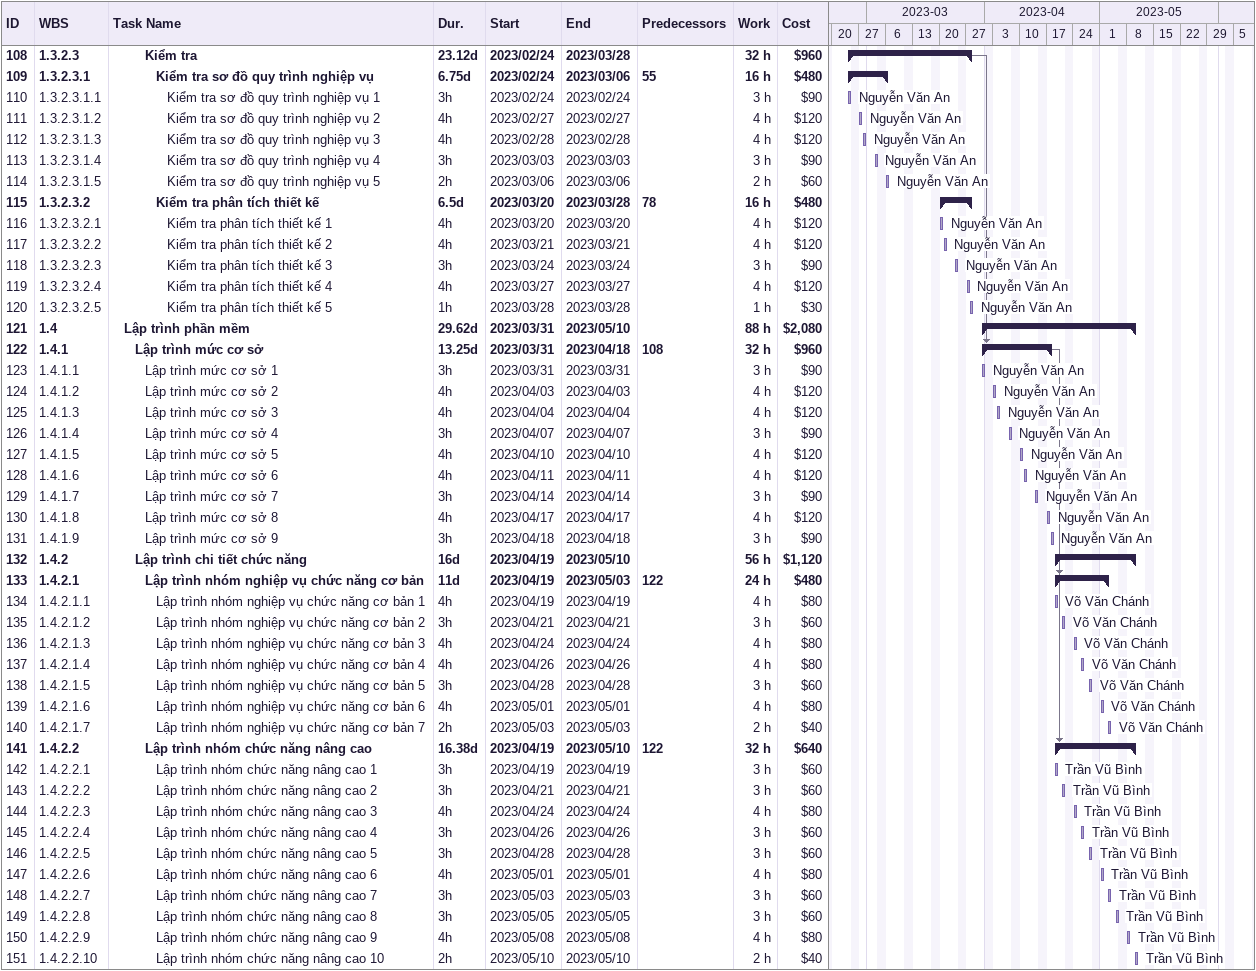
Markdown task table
| ID | WBS | Task | Duration | Start | Finish | Predecessors | Resources | Work (h) | Cost ($) |
|---|---|---|---|---|---|---|---|---|---|
| 108 | 1.3.2.3 | **Kiểm tra** | 23.12d | 2023-02-24 | 2023-03-28 |  |  | 32 | 960 |
| 109 | 1.3.2.3.1 | **Kiểm tra sơ đồ quy trình nghiệp vụ** | 6.75d | 2023-02-24 | 2023-03-06 | 55 |  | 16 | 480 |
| 110 | 1.3.2.3.1.1 | Kiểm tra sơ đồ quy trình nghiệp vụ 1 | 3h | 2023-02-24 | 2023-02-24 |  | Nguyễn Văn An | 3 | 90 |
| 111 | 1.3.2.3.1.2 | Kiểm tra sơ đồ quy trình nghiệp vụ 2 | 4h | 2023-02-27 | 2023-02-27 |  | Nguyễn Văn An | 4 | 120 |
| 112 | 1.3.2.3.1.3 | Kiểm tra sơ đồ quy trình nghiệp vụ 3 | 4h | 2023-02-28 | 2023-02-28 |  | Nguyễn Văn An | 4 | 120 |
| 113 | 1.3.2.3.1.4 | Kiểm tra sơ đồ quy trình nghiệp vụ 4 | 3h | 2023-03-03 | 2023-03-03 |  | Nguyễn Văn An | 3 | 90 |
| 114 | 1.3.2.3.1.5 | Kiểm tra sơ đồ quy trình nghiệp vụ 5 | 2h | 2023-03-06 | 2023-03-06 |  | Nguyễn Văn An | 2 | 60 |
| 115 | 1.3.2.3.2 | **Kiểm tra phân tích thiết kế** | 6.5d | 2023-03-20 | 2023-03-28 | 78 |  | 16 | 480 |
| 116 | 1.3.2.3.2.1 | Kiểm tra phân tích thiết kế 1 | 4h | 2023-03-20 | 2023-03-20 |  | Nguyễn Văn An | 4 | 120 |
| 117 | 1.3.2.3.2.2 | Kiểm tra phân tích thiết kế 2 | 4h | 2023-03-21 | 2023-03-21 |  | Nguyễn Văn An | 4 | 120 |
| 118 | 1.3.2.3.2.3 | Kiểm tra phân tích thiết kế 3 | 3h | 2023-03-24 | 2023-03-24 |  | Nguyễn Văn An | 3 | 90 |
| 119 | 1.3.2.3.2.4 | Kiểm tra phân tích thiết kế 4 | 4h | 2023-03-27 | 2023-03-27 |  | Nguyễn Văn An | 4 | 120 |
| 120 | 1.3.2.3.2.5 | Kiểm tra phân tích thiết kế 5 | 1h | 2023-03-28 | 2023-03-28 |  | Nguyễn Văn An | 1 | 30 |
| 121 | 1.4 | **Lập trình phần mềm** | 29.62d | 2023-03-31 | 2023-05-10 |  |  | 88 | 2080 |
| 122 | 1.4.1 | **Lập trình mức cơ sở** | 13.25d | 2023-03-31 | 2023-04-18 | 108 |  | 32 | 960 |
| 123 | 1.4.1.1 | Lập trình mức cơ sở 1 | 3h | 2023-03-31 | 2023-03-31 |  | Nguyễn Văn An | 3 | 90 |
| 124 | 1.4.1.2 | Lập trình mức cơ sở 2 | 4h | 2023-04-03 | 2023-04-03 |  | Nguyễn Văn An | 4 | 120 |
| 125 | 1.4.1.3 | Lập trình mức cơ sở 3 | 4h | 2023-04-04 | 2023-04-04 |  | Nguyễn Văn An | 4 | 120 |
| 126 | 1.4.1.4 | Lập trình mức cơ sở 4 | 3h | 2023-04-07 | 2023-04-07 |  | Nguyễn Văn An | 3 | 90 |
| 127 | 1.4.1.5 | Lập trình mức cơ sở 5 | 4h | 2023-04-10 | 2023-04-10 |  | Nguyễn Văn An | 4 | 120 |
| 128 | 1.4.1.6 | Lập trình mức cơ sở 6 | 4h | 2023-04-11 | 2023-04-11 |  | Nguyễn Văn An | 4 | 120 |
| 129 | 1.4.1.7 | Lập trình mức cơ sở 7 | 3h | 2023-04-14 | 2023-04-14 |  | Nguyễn Văn An | 3 | 90 |
| 130 | 1.4.1.8 | Lập trình mức cơ sở 8 | 4h | 2023-04-17 | 2023-04-17 |  | Nguyễn Văn An | 4 | 120 |
| 131 | 1.4.1.9 | Lập trình mức cơ sở 9 | 3h | 2023-04-18 | 2023-04-18 |  | Nguyễn Văn An | 3 | 90 |
| 132 | 1.4.2 | **Lập trình chi tiết chức năng** | 16d | 2023-04-19 | 2023-05-10 |  |  | 56 | 1120 |
| 133 | 1.4.2.1 | **Lập trình nhóm nghiệp vụ chức năng cơ bản** | 11d | 2023-04-19 | 2023-05-03 | 122 |  | 24 | 480 |
| 134 | 1.4.2.1.1 | Lập trình nhóm nghiệp vụ chức năng cơ bản 1 | 4h | 2023-04-19 | 2023-04-19 |  | Võ Văn Chánh | 4 | 80 |
| 135 | 1.4.2.1.2 | Lập trình nhóm nghiệp vụ chức năng cơ bản 2 | 3h | 2023-04-21 | 2023-04-21 |  | Võ Văn Chánh | 3 | 60 |
| 136 | 1.4.2.1.3 | Lập trình nhóm nghiệp vụ chức năng cơ bản 3 | 4h | 2023-04-24 | 2023-04-24 |  | Võ Văn Chánh | 4 | 80 |
| 137 | 1.4.2.1.4 | Lập trình nhóm nghiệp vụ chức năng cơ bản 4 | 4h | 2023-04-26 | 2023-04-26 |  | Võ Văn Chánh | 4 | 80 |
| 138 | 1.4.2.1.5 | Lập trình nhóm nghiệp vụ chức năng cơ bản 5 | 3h | 2023-04-28 | 2023-04-28 |  | Võ Văn Chánh | 3 | 60 |
| 139 | 1.4.2.1.6 | Lập trình nhóm nghiệp vụ chức năng cơ bản 6 | 4h | 2023-05-01 | 2023-05-01 |  | Võ Văn Chánh | 4 | 80 |
| 140 | 1.4.2.1.7 | Lập trình nhóm nghiệp vụ chức năng cơ bản 7 | 2h | 2023-05-03 | 2023-05-03 |  | Võ Văn Chánh | 2 | 40 |
| 141 | 1.4.2.2 | **Lập trình nhóm chức năng nâng cao** | 16.38d | 2023-04-19 | 2023-05-10 | 122 |  | 32 | 640 |
| 142 | 1.4.2.2.1 | Lập trình nhóm chức năng nâng cao 1 | 3h | 2023-04-19 | 2023-04-19 |  | Trần Vũ Bình | 3 | 60 |
| 143 | 1.4.2.2.2 | Lập trình nhóm chức năng nâng cao 2 | 3h | 2023-04-21 | 2023-04-21 |  | Trần Vũ Bình | 3 | 60 |
| 144 | 1.4.2.2.3 | Lập trình nhóm chức năng nâng cao 3 | 4h | 2023-04-24 | 2023-04-24 |  | Trần Vũ Bình | 4 | 80 |
| 145 | 1.4.2.2.4 | Lập trình nhóm chức năng nâng cao 4 | 3h | 2023-04-26 | 2023-04-26 |  | Trần Vũ Bình | 3 | 60 |
| 146 | 1.4.2.2.5 | Lập trình nhóm chức năng nâng cao 5 | 3h | 2023-04-28 | 2023-04-28 |  | Trần Vũ Bình | 3 | 60 |
| 147 | 1.4.2.2.6 | Lập trình nhóm chức năng nâng cao 6 | 4h | 2023-05-01 | 2023-05-01 |  | Trần Vũ Bình | 4 | 80 |
| 148 | 1.4.2.2.7 | Lập trình nhóm chức năng nâng cao 7 | 3h | 2023-05-03 | 2023-05-03 |  | Trần Vũ Bình | 3 | 60 |
| 149 | 1.4.2.2.8 | Lập trình nhóm chức năng nâng cao 8 | 3h | 2023-05-05 | 2023-05-05 |  | Trần Vũ Bình | 3 | 60 |
| 150 | 1.4.2.2.9 | Lập trình nhóm chức năng nâng cao 9 | 4h | 2023-05-08 | 2023-05-08 |  | Trần Vũ Bình | 4 | 80 |
| 151 | 1.4.2.2.10 | Lập trình nhóm chức năng nâng cao 10 | 2h | 2023-05-10 | 2023-05-10 |  | Trần Vũ Bình | 2 | 40 |
